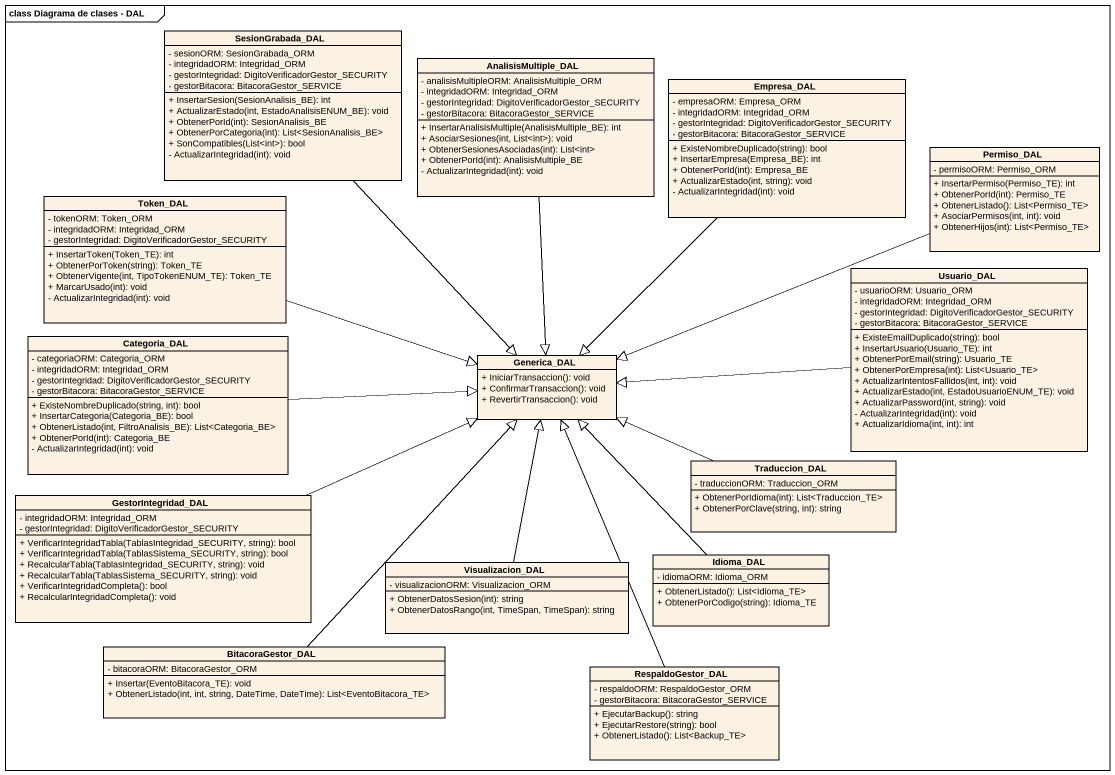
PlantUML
@startuml
mainframe class Diagrama de clases - DAL
hide circle
hide empty members
skinparam classAttributeIconSize 0
class SesionGrabada_DAL {
  - sesionORM: SesionGrabada_ORM
  - integridadORM: Integridad_ORM
  - gestorIntegridad: DigitoVerificadorGestor_SECURITY
  - gestorBitacora: BitacoraGestor_SERVICE
  + InsertarSesion(SesionAnalisis_BE): int
  + ActualizarEstado(int, EstadoAnalisisENUM_BE): void
  + ObtenerPorId(int): SesionAnalisis_BE
  + ObtenerPorCategoria(int): List<SesionAnalisis_BE>
  + SonCompatibles(List<int>): bool
  - ActualizarIntegridad(int): void
}
class AnalisisMultiple_DAL {
  - analisisMultipleORM: AnalisisMultiple_ORM
  - integridadORM: Integridad_ORM
  - gestorIntegridad: DigitoVerificadorGestor_SECURITY
  - gestorBitacora: BitacoraGestor_SERVICE
  + InsertarAnalisisMultiple(AnalisisMultiple_BE): int
  + AsociarSesiones(int, List<int>): void
  + ObtenerSesionesAsociadas(int): List<int>
  + ObtenerPorId(int): AnalisisMultiple_BE
  - ActualizarIntegridad(int): void
}
class Empresa_DAL {
  - empresaORM: Empresa_ORM
  - integridadORM: Integridad_ORM
  - gestorIntegridad: DigitoVerificadorGestor_SECURITY
  - gestorBitacora: BitacoraGestor_SERVICE
  + ExisteNombreDuplicado(string): bool
  + InsertarEmpresa(Empresa_BE): int
  + ObtenerPorId(int): Empresa_BE
  + ActualizarEstado(int, string): void
  - ActualizarIntegridad(int): void
}
class Permiso_DAL {
  - permisoORM: Permiso_ORM
  + InsertarPermiso(Permiso_TE): int
  + ObtenerPorId(int): Permiso_TE
  + ObtenerListado(): List<Permiso_TE>
  + AsociarPermisos(int, int): void
  + ObtenerHijos(int): List<Permiso_TE>
}
class Token_DAL {
  - tokenORM: Token_ORM
  - integridadORM: Integridad_ORM
  - gestorIntegridad: DigitoVerificadorGestor_SECURITY
  + InsertarToken(Token_TE): int
  + ObtenerPorToken(string): Token_TE
  + ObtenerVigente(int, TipoTokenENUM_TE): Token_TE
  + MarcarUsado(int): void
  - ActualizarIntegridad(int): void
}
class Usuario_DAL {
  - usuarioORM: Usuario_ORM
  - integridadORM: Integridad_ORM
  - gestorIntegridad: DigitoVerificadorGestor_SECURITY
  - gestorBitacora: BitacoraGestor_SERVICE
  + ExisteEmailDuplicado(string): bool
  + InsertarUsuario(Usuario_TE): int
  + ObtenerPorEmail(string): Usuario_TE
  + ObtenerPorEmpresa(int): List<Usuario_TE>
  + ActualizarIntentosFallidos(int, int): void
  + ActualizarEstado(int, EstadoUsuarioENUM_TE): void
  + ActualizarPassword(int, string): void
  - ActualizarIntegridad(int): void
  + ActualizarIdioma(int, int): int
}
class Categoria_DAL {
  - categoriaORM: Categoria_ORM
  - integridadORM: Integridad_ORM
  - gestorIntegridad: DigitoVerificadorGestor_SECURITY
  - gestorBitacora: BitacoraGestor_SERVICE
  + ExisteNombreDuplicado(string, int): bool
  + InsertarCategoria(Categoria_BE): bool
  + ObtenerListado(int, FiltroAnalisis_BE): List<Categoria_BE>
  + ObtenerPorId(int): Categoria_BE
  - ActualizarIntegridad(int): void
}
class Generica_DAL {
  + IniciarTransaccion(): void
  + ConfirmarTransaccion(): void
  + RevertirTransaccion(): void
}
class Traduccion_DAL {
  - traduccionORM: Traduccion_ORM
  + ObtenerPorIdioma(int): List<Traduccion_TE>
  + ObtenerPorClave(string, int): string
}
class GestorIntegridad_DAL {
  - integridadORM: Integridad_ORM
  - gestorIntegridad: DigitoVerificadorGestor_SECURITY
  + VerificarIntegridadTabla(TablasIntegridad_SECURITY, string): bool
  + VerificarIntegridadTabla(TablasSistema_SECURITY, string): bool
  + RecalcularTabla(TablasIntegridad_SECURITY, string): void
  + RecalcularTabla(TablasSistema_SECURITY, string): void
  + VerificarIntegridadCompleta(): bool
  + RecalcularIntegridadCompleta(): void
}
class Visualizacion_DAL {
  - visualizacionORM: Visualizacion_ORM
  + ObtenerDatosSesion(int): string
  + ObtenerDatosRango(int, TimeSpan, TimeSpan): string
}
class Idioma_DAL {
  - idiomaORM: Idioma_ORM
  + ObtenerListado(): List<Idioma_TE>
  + ObtenerPorCodigo(string): Idioma_TE
}
class BitacoraGestor_DAL {
  - bitacoraORM: BitacoraGestor_ORM
  + Insertar(EventoBitacora_TE): void
  + ObtenerListado(int, int, string, DateTime, DateTime): List<EventoBitacora_TE>
}
class RespaldoGestor_DAL {
  - respaldoORM: RespaldoGestor_ORM
  - gestorBitacora: BitacoraGestor_SERVICE
  + EjecutarBackup(): string
  + EjecutarRestore(string): bool
  + ObtenerListado(): List<Backup_TE>
}
SesionGrabada_DAL --|> Generica_DAL
AnalisisMultiple_DAL --|> Generica_DAL
Empresa_DAL --|> Generica_DAL
Permiso_DAL -left-|> Generica_DAL
Token_DAL -right-|> Generica_DAL
Usuario_DAL -left-|> Generica_DAL
Categoria_DAL -right-|> Generica_DAL
Traduccion_DAL -left-|> Generica_DAL
GestorIntegridad_DAL -right-|> Generica_DAL
Visualizacion_DAL -up-|> Generica_DAL
Idioma_DAL -up-|> Generica_DAL
BitacoraGestor_DAL -up-|> Generica_DAL
RespaldoGestor_DAL -up-|> Generica_DAL
@enduml
